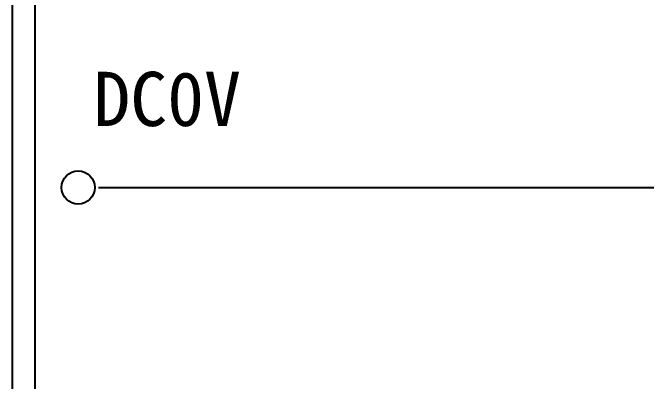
# Model space of a CAD drawing. Extents: x -3 to 1548, y -2 to 205.
# Drawn here: x 1261.21 to 1296.25, y 18.67 to 39.08 of the extents above; entities that cross this region are included whole.
import ezdxf

# ---------------------------------------------------------------- set-up
doc = ezdxf.new("R2010")
doc.units = 0
doc.header["$MEASUREMENT"] = 0
for name, color, linetype in [('DIM', 6, 'CONTINUOUS'), ('圖框層', 7, 'CONTINUOUS'), ('標尺寸層', 3, 'CONTINUOUS')]:
    doc.layers.add(name, color=color, linetype=linetype)
doc.styles.add('STYLE1', font='kaiu.ttf')

msp = doc.modelspace()

# ---------------------------------------------------------------- linework, layer by layer
at = {"layer": '圖框層', "color": 7}
for p, q in [((1261.214, -1.742), (1261.214, 202.227)), ((1262.464, -0.492), (1262.464, 200.977))]:
    msp.add_line(p, q, dxfattribs=at)
at = {"layer": '標尺寸層', "color": 6}
msp.add_line((1265.962, 29.401), (1543.833, 29.401), dxfattribs=at)
msp.add_circle((1264.835, 29.401), 0.92, dxfattribs=at)

# ---------------------------------------------------------------- texts
at = {"layer": 'DIM', "color": 6, "linetype": 'Continuous', "style": 'STYLE1'}
msp.add_text('DC0V', height=3, dxfattribs=at).set_placement((1265.676, 32.806))

doc.saveas('drawing.dxf')
